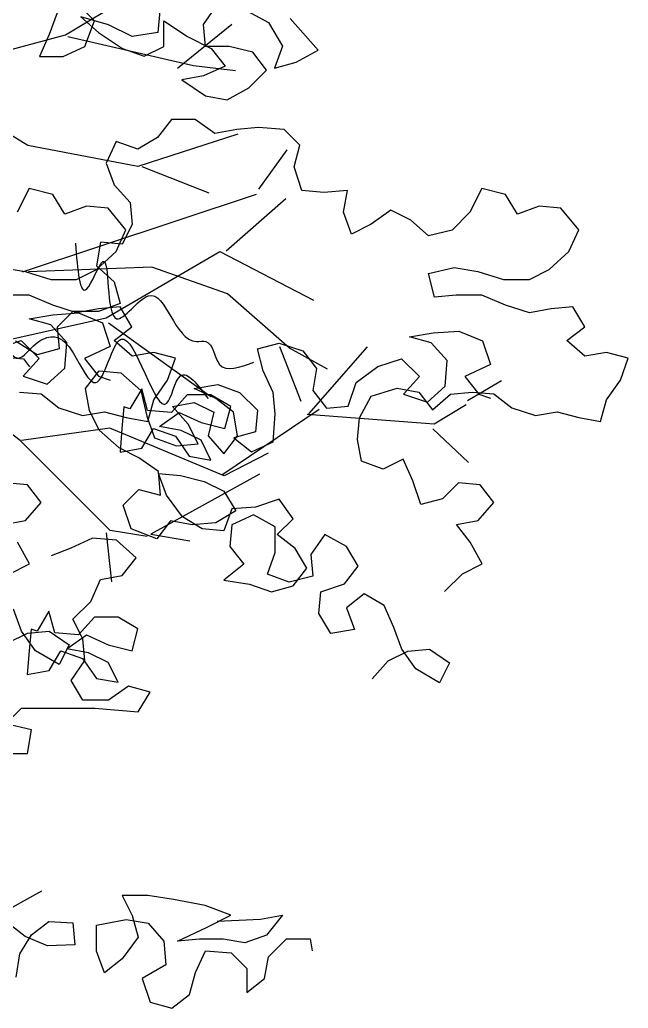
# Model space of a CAD drawing. Header units: metres. Extents: x 37 to 217, y 53 to 242.
# Drawn here: x 53.836 to 56.11, y 59.737 to 63.433 of the extents above; entities that cross this region are included whole.
import ezdxf

# ---------------------------------------------------------------- set-up
doc = ezdxf.new("R2010")
doc.units = ezdxf.units.M
doc.layers.add('DGPRO_Arboles existentes', color=7, linetype='Continuous')

# ---------------------------------------------------------------- blocks, each defined once
blk = doc.blocks.new('Celtis tala VISTA 250 gris')
at = {"color": 252}
for p, q in [((2395.1052, 1077.4723), (2395.3532, 1077.6221)), ((2395.1052, 1077.4723), (2395.3532, 1077.6221)), ((2395.7266, 1077.5108), (2395.523, 1077.346)), ((2395.7266, 1077.5108), (2395.523, 1077.346)), ((2394.5681, 1077.3281), (2395.1052, 1077.4723)), ((2394.5681, 1077.3281), (2395.1052, 1077.4723)), ((2395.5836, 1077.3565), (2395.1129, 1077.4645)), ((2395.5836, 1077.3565), (2395.1129, 1077.4645)), ((2395.7405, 1077.3378), (2395.5836, 1077.3565)), ((2395.7405, 1077.3378), (2395.5836, 1077.3565)), ((2394.9633, 1077.0587), (2394.5424, 1077.3192)), ((2394.9633, 1077.0587), (2394.5424, 1077.3192)), ((2395.7486, 1077.1012), (2395.3748, 1076.9801)), ((2395.7486, 1077.1012), (2395.3748, 1076.9801)), ((2395.3748, 1076.9801), (2394.9633, 1077.0587)), ((2395.3748, 1076.9801), (2394.9633, 1077.0587)), ((2395.8277, 1076.8958), (2395.9337, 1077.0426)), ((2395.8277, 1076.8958), (2395.9337, 1077.0426)), ((2395.3896, 1076.9802), (2395.6399, 1076.8819)), ((2395.3896, 1076.9802), (2395.6399, 1076.8819)), ((2395.8174, 1076.8751), (2394.9427, 1076.5853)), ((2395.8174, 1076.8751), (2394.9427, 1076.5853)), ((2395.7057, 1076.6647), (2395.9284, 1076.8606)), ((2395.7057, 1076.6647), (2395.9284, 1076.8606)), ((2395.2568, 1076.4147), (2395.682, 1076.6616)), ((2395.2568, 1076.4147), (2395.682, 1076.6616)), ((2395.682, 1076.6616), (2396.0317, 1076.4808)), ((2395.682, 1076.6616), (2396.0317, 1076.4808)), ((2395.4278, 1076.6031), (2394.9662, 1076.5863)), ((2395.4278, 1076.6031), (2394.9662, 1076.5863)), ((2395.7106, 1076.5034), (2395.4278, 1076.6031)), ((2395.7106, 1076.5034), (2395.4278, 1076.6031)), ((2395.942, 1076.3001), (2395.7106, 1076.5034)), ((2395.942, 1076.3001), (2395.7106, 1076.5034)), ((2394.5665, 1076.2587), (2395.2568, 1076.4147)), ((2394.5665, 1076.2587), (2395.2568, 1076.4147)), ((2395.2654, 1076.3957), (2395.6481, 1076.1195)), ((2395.2654, 1076.3957), (2395.6481, 1076.1195)), ((2395.905, 1076.3073), (2395.9841, 1076.102)), ((2395.905, 1076.3073), (2395.9841, 1076.102)), ((2396.2326, 1076.3058), (2396.0127, 1076.0556)), ((2396.2326, 1076.3058), (2396.0127, 1076.0556)), ((2396.0843, 1076.2221), (2395.942, 1076.3001)), ((2396.0843, 1076.2221), (2395.942, 1076.3001)), ((2394.9347, 1075.9559), (2394.5579, 1076.2443)), ((2394.9347, 1075.9559), (2394.5579, 1076.2443)), ((2396.6069, 1076.1044), (2396.7345, 1076.1796)), ((2396.6069, 1076.1044), (2396.7345, 1076.1796)), ((2396.603, 1076.0894), (2396.4827, 1076.0161)), ((2396.603, 1076.0894), (2396.4827, 1076.0161)), ((2395.6891, 1075.8274), (2396.0523, 1076.0725)), ((2395.6891, 1075.8274), (2396.0523, 1076.0725)), ((2396.4827, 1076.0161), (2396.0081, 1076.0526)), ((2396.4827, 1076.0161), (2396.0081, 1076.0526)), ((2395.27, 1076.0021), (2394.9402, 1075.9552)), ((2395.27, 1076.0021), (2394.9402, 1075.9552)), ((2395.698, 1075.823), (2395.27, 1076.0021)), ((2395.698, 1075.823), (2395.27, 1076.0021)), ((2396.4774, 1075.9993), (2396.6117, 1075.8729)), ((2396.4774, 1075.9993), (2396.6117, 1075.8729)), ((2395.2714, 1075.6194), (2394.9347, 1075.9559)), ((2395.2714, 1075.6194), (2394.9347, 1075.9559)), ((2395.8619, 1075.9078), (2395.698, 1075.823)), ((2395.8619, 1075.9078), (2395.698, 1075.823)), ((2395.8295, 1075.829), (2395.4232, 1075.6056)), ((2395.8295, 1075.829), (2395.4232, 1075.6056)), ((2395.2564, 1075.61), (2395.2762, 1075.4267)), ((2395.2564, 1075.61), (2395.2762, 1075.4267)), ((2395.4105, 1075.5968), (2395.2714, 1075.6194)), ((2395.4105, 1075.5968), (2395.2714, 1075.6194)), ((2395.4232, 1075.6056), (2395.569, 1075.5797)), ((2395.4232, 1075.6056), (2395.569, 1075.5797)), ((2394.7631, 1074.1309), (2395.0164, 1074.2712)), ((2394.7631, 1074.1309), (2395.0164, 1074.2712))]:
    blk.add_line(p, q, dxfattribs=at)
for points in [[(2395.0733, 1077.5544), (2395.0439, 1077.4731), (2395.007, 1077.3918), (2395.0957, 1077.3919), (2395.1769, 1077.4289), (2395.2137, 1077.525), (2395.1472, 1077.5914)], [(2395.4575, 1077.5621), (2395.4502, 1077.4809), (2395.3542, 1077.466), (2395.2655, 1077.5102), (2395.162, 1077.5397), (2395.2286, 1077.4807), (2395.3173, 1077.4216), (2395.3986, 1077.3922), (2395.4724, 1077.4292), (2395.4723, 1077.5252), (2395.561, 1077.4662), (2395.6497, 1077.4219), (2395.7015, 1077.3555), (2395.6203, 1077.3185), (2395.539, 1077.3036), (2395.6277, 1077.2446), (2395.709, 1077.2299), (2395.7902, 1077.2743), (2395.8566, 1077.3409), (2395.8049, 1077.4073), (2395.7162, 1077.4294), (2395.6275, 1077.4293), (2395.6201, 1077.5106), (2395.6717, 1077.5845)], [(2395.7826, 1077.5624), (2395.8639, 1077.5182), (2395.9157, 1077.4296), (2395.8862, 1077.3483), (2395.9674, 1077.3705), (2396.0487, 1077.4149), (2395.9451, 1077.533)], [(2394.896, 1075.4571), (2394.9698, 1075.4941), (2394.9254, 1075.5753)], [(2394.8737, 1075.6418), (2394.9549, 1075.6566), (2395.014, 1075.7232), (2394.9622, 1075.7896), (2394.8809, 1075.7969)], [(2394.9323, 1076.1368), (2395.0136, 1076.1295), (2395.0801, 1076.0778), (2395.1688, 1076.0484), (2395.2501, 1076.0632), (2395.3313, 1076.0411), (2395.4126, 1076.0264), (2395.4347, 1076.1077), (2395.4864, 1076.1816), (2395.5158, 1076.2629), (2395.4346, 1076.285), (2395.3533, 1076.2702), (2395.2868, 1076.3292), (2395.3532, 1076.381), (2395.3088, 1076.4548), (2395.2275, 1076.4474), (2395.1463, 1076.4325), (2395.0576, 1076.462), (2394.9689, 1076.4988), (2394.8729, 1076.4988)], [(2394.8654, 1076.6022), (2394.9541, 1076.5875), (2395.0501, 1076.558), (2395.1462, 1076.5581), (2395.22, 1076.5951), (2395.2938, 1076.6617), (2395.3307, 1076.743), (2395.2641, 1076.8242), (2395.1829, 1076.8315), (2395.1016, 1076.8019), (2395.0572, 1076.8757), (2394.9686, 1076.8978), (2394.9243, 1076.8091)], [(2394.896, 1075.4571), (2394.9698, 1075.4941), (2394.9254, 1075.5753)], [(2394.8737, 1075.6418), (2394.9549, 1075.6566), (2395.014, 1075.7232), (2394.9622, 1075.7896), (2394.8809, 1075.7969)], [(2394.9323, 1076.1368), (2395.0136, 1076.1295), (2395.0801, 1076.0778), (2395.1688, 1076.0484), (2395.2501, 1076.0632), (2395.3313, 1076.0411), (2395.4126, 1076.0264), (2395.4347, 1076.1077), (2395.4864, 1076.1816), (2395.5158, 1076.2629), (2395.4346, 1076.285), (2395.3533, 1076.2702), (2395.2868, 1076.3292), (2395.3532, 1076.381), (2395.3088, 1076.4548), (2395.2275, 1076.4474), (2395.1463, 1076.4325), (2395.0576, 1076.462), (2394.9689, 1076.4988), (2394.8729, 1076.4988)], [(2394.8654, 1076.6022), (2394.9541, 1076.5875), (2395.0501, 1076.558), (2395.1462, 1076.5581), (2395.22, 1076.5951), (2395.2938, 1076.6617), (2395.3307, 1076.743), (2395.2641, 1076.8242), (2395.1829, 1076.8315), (2395.1016, 1076.8019), (2395.0572, 1076.8757), (2394.9686, 1076.8978), (2394.9243, 1076.8091)], [(2396.5219, 1075.3906), (2396.5884, 1075.4571), (2396.6622, 1075.4941), (2396.6178, 1075.5753), (2396.566, 1075.6418), (2396.6473, 1075.6566), (2396.7063, 1075.7232), (2396.6546, 1075.7896), (2396.5733, 1075.7969), (2396.5142, 1075.7378), (2396.433, 1075.7155), (2396.4034, 1075.8042), (2396.3664, 1075.8854), (2396.2925, 1075.8484), (2396.2112, 1075.8779), (2396.1964, 1075.9591), (2396.2037, 1076.0404), (2396.2479, 1076.1217), (2396.3439, 1076.1513), (2396.4252, 1076.1366), (2396.477, 1076.0702), (2396.5434, 1076.1293), (2396.6247, 1076.1368), (2396.706, 1076.1295), (2396.7725, 1076.0778), (2396.8612, 1076.0484), (2396.9424, 1076.0632), (2397.0237, 1076.0411), (2397.105, 1076.0264), (2397.1271, 1076.1077), (2397.1787, 1076.1816), (2397.2082, 1076.2629), (2397.1269, 1076.285), (2397.0457, 1076.2702), (2396.9791, 1076.3292), (2397.0456, 1076.381), (2397.0012, 1076.4548), (2396.9199, 1076.4474), (2396.8387, 1076.4325), (2396.75, 1076.462), (2396.6613, 1076.4988), (2396.5653, 1076.4988), (2396.484, 1076.4913), (2396.4618, 1076.5799), (2396.5578, 1076.6022), (2396.6464, 1076.5875), (2396.7425, 1076.558), (2396.8386, 1076.5581), (2396.9124, 1076.5951), (2396.9862, 1076.6617), (2397.0231, 1076.743), (2396.9565, 1076.8242), (2396.8752, 1076.8315), (2396.794, 1076.8019), (2396.7496, 1076.8757), (2396.6609, 1076.8978), (2396.6167, 1076.8091), (2396.5503, 1076.7425), (2396.4616, 1076.7203), (2396.3951, 1076.7793), (2396.3212, 1076.8162), (2396.2473, 1076.7644), (2396.1735, 1076.7274), (2396.1439, 1076.8087), (2396.1586, 1076.8899), (2396.0699, 1076.8825), (2395.9887, 1076.8898), (2395.959, 1076.9784), (2395.9811, 1077.0597), (2395.922, 1077.1187), (2395.8259, 1077.126), (2395.7446, 1077.1186), (2395.6634, 1077.1037), (2395.5895, 1077.1554), (2395.5008, 1077.1553), (2395.4492, 1077.0888), (2395.3753, 1077.0444), (2395.294, 1077.0738), (2395.2572, 1076.9925), (2395.2868, 1076.9113), (2395.346, 1076.8449), (2395.3534, 1076.7636), (2395.3166, 1076.6897), (2395.2353, 1076.697), (2395.2206, 1076.6083), (2395.2871, 1076.5493), (2395.3094, 1076.4681), (2395.2281, 1076.4384), (2395.1321, 1076.4383), (2395.073, 1076.3792), (2395.0805, 1076.2979), (2394.9993, 1076.2757), (2394.9179, 1076.3273)], [(2394.8663, 1076.2682), (2394.9476, 1076.2609), (2394.9697, 1076.2313)], [(2394.8888, 1075.1985), (2394.9627, 1075.2355), (2395.044, 1075.243), (2395.1179, 1075.1913), (2395.081, 1075.1174), (2394.9923, 1075.1691), (2394.9405, 1075.2429), (2394.9109, 1075.3241)], [(2394.8509, 1076.2993), (2394.9395, 1076.3289), (2395.0061, 1076.2625), (2394.947, 1076.1959), (2395.0357, 1076.1665), (2395.1022, 1076.2256), (2395.1095, 1076.3217), (2395.0503, 1076.3881), (2394.969, 1076.4102), (2395.0576, 1076.425), (2395.1537, 1076.4325), (2395.2424, 1076.3957), (2395.272, 1076.307), (2395.176, 1076.2626), (2395.2278, 1076.1962), (2395.2721, 1076.1814)], [(2396.2514, 1075.0644), (2396.3104, 1075.1309), (2396.3843, 1075.1679), (2396.4655, 1075.1754), (2396.5395, 1075.1238), (2396.5026, 1075.0498), (2396.4139, 1075.1015), (2396.3621, 1075.1753), (2396.3325, 1075.2566), (2396.2955, 1075.3378), (2396.2216, 1075.382), (2396.1551, 1075.3303), (2396.1847, 1075.249), (2396.0961, 1075.2342), (2396.0517, 1075.308), (2396.059, 1075.3893), (2396.1477, 1075.4189), (2396.1993, 1075.4855), (2396.1549, 1075.5593), (2396.0736, 1075.6035), (2396.022, 1075.5296), (2396.0294, 1075.4484), (2395.9408, 1075.4261), (2395.8595, 1075.4556), (2395.889, 1075.5369), (2395.8889, 1075.6329), (2395.8076, 1075.6772), (2395.7263, 1075.6402), (2395.719, 1075.5589), (2395.7708, 1075.4924), (2395.697, 1075.4333), (2395.793, 1075.4186), (2395.8743, 1075.3891), (2395.9556, 1075.4114), (2396.0072, 1075.4779), (2395.9628, 1075.5517), (2395.8963, 1075.6034), (2395.9553, 1075.6625), (2395.9036, 1075.7364), (2395.8149, 1075.7067), (2395.7263, 1075.6993), (2395.6968, 1075.618), (2395.6155, 1075.6253), (2395.5416, 1075.6695), (2395.4824, 1075.7508), (2395.4528, 1075.832), (2395.5341, 1075.8247), (2395.6228, 1075.8026), (2395.6967, 1075.7657), (2395.7411, 1075.6919), (2395.6672, 1075.6475), (2395.5786, 1075.64), (2395.4973, 1075.6547), (2395.4457, 1075.5882), (2395.3496, 1075.625), (2395.32, 1075.7137), (2395.379, 1075.7728), (2395.4603, 1075.7507), (2395.4528, 1075.8394), (2395.3789, 1075.891), (2395.305, 1075.9279), (2395.231, 1075.9943), (2395.194, 1076.0682), (2395.1792, 1076.1494), (2395.2308, 1076.216), (2395.3121, 1076.2086), (2395.386, 1076.1422), (2395.4083, 1076.0462), (2395.4379, 1075.965), (2395.5192, 1075.9355), (2395.6005, 1075.9429), (2395.5635, 1076.0168), (2395.5043, 1076.0832), (2395.5856, 1076.0981), (2395.6595, 1076.0612), (2395.6374, 1075.9725), (2395.6966, 1075.9061), (2395.7482, 1075.9726), (2395.7333, 1076.0613), (2395.6668, 1076.1129), (2395.5855, 1076.1498), (2395.6742, 1076.1646), (2395.7554, 1076.1352), (2395.822, 1076.0687), (2395.8147, 1075.9875), (2395.7334, 1075.9652), (2395.8, 1075.9136), (2395.8812, 1075.9506), (2395.8885, 1076.054), (2395.881, 1076.1353), (2395.844, 1076.2165), (2395.8218, 1076.2978), (2395.903, 1076.32), (2395.9917, 1076.2905), (2396.0435, 1076.2241), (2396.0288, 1076.1428), (2396.0806, 1076.0764), (2396.1618, 1076.0838), (2396.1913, 1076.1725), (2396.2725, 1076.2317), (2396.3611, 1076.2613), (2396.4277, 1076.1949), (2396.3686, 1076.1283), (2396.4573, 1076.0989), (2396.5238, 1076.158), (2396.5311, 1076.2541), (2396.4719, 1076.3205), (2396.3906, 1076.3426), (2396.4792, 1076.3575), (2396.5753, 1076.3649), (2396.664, 1076.3281), (2396.6936, 1076.2395), (2396.5976, 1076.195), (2396.6494, 1076.1286), (2396.6937, 1076.1139)], [(2396.2514, 1075.0644), (2396.3104, 1075.1309), (2396.3843, 1075.1679), (2396.4655, 1075.1754), (2396.5395, 1075.1238), (2396.5026, 1075.0498), (2396.4139, 1075.1015), (2396.3621, 1075.1753), (2396.3325, 1075.2566), (2396.2955, 1075.3378), (2396.2216, 1075.382), (2396.1551, 1075.3303), (2396.1847, 1075.249), (2396.0961, 1075.2342), (2396.0517, 1075.308), (2396.059, 1075.3893), (2396.1477, 1075.4189), (2396.1993, 1075.4855), (2396.1549, 1075.5593), (2396.0736, 1075.6035), (2396.022, 1075.5296), (2396.0294, 1075.4484), (2395.9408, 1075.4261), (2395.8595, 1075.4556), (2395.889, 1075.5369), (2395.8889, 1075.6329), (2395.8076, 1075.6772), (2395.7263, 1075.6402), (2395.719, 1075.5589), (2395.7708, 1075.4924), (2395.697, 1075.4333), (2395.793, 1075.4186), (2395.8743, 1075.3891), (2395.9556, 1075.4114), (2396.0072, 1075.4779), (2395.9628, 1075.5517), (2395.8963, 1075.6034), (2395.9553, 1075.6625), (2395.9036, 1075.7364), (2395.8149, 1075.7067), (2395.7263, 1075.6993), (2395.6968, 1075.618), (2395.6155, 1075.6253), (2395.5416, 1075.6695), (2395.4824, 1075.7508), (2395.4528, 1075.832), (2395.5341, 1075.8247), (2395.6228, 1075.8026), (2395.6967, 1075.7657), (2395.7411, 1075.6919), (2395.6672, 1075.6475), (2395.5786, 1075.64), (2395.4973, 1075.6547), (2395.4457, 1075.5882), (2395.3496, 1075.625), (2395.32, 1075.7137), (2395.379, 1075.7728), (2395.4603, 1075.7507), (2395.4528, 1075.8394), (2395.3789, 1075.891), (2395.305, 1075.9279), (2395.231, 1075.9943), (2395.194, 1076.0682), (2395.1792, 1076.1494), (2395.2308, 1076.216), (2395.3121, 1076.2086), (2395.386, 1076.1422), (2395.4083, 1076.0462), (2395.4379, 1075.965), (2395.5192, 1075.9355), (2395.6005, 1075.9429), (2395.5635, 1076.0168), (2395.5043, 1076.0832), (2395.5856, 1076.0981), (2395.6595, 1076.0612), (2395.6374, 1075.9725), (2395.6966, 1075.9061), (2395.7482, 1075.9726), (2395.7333, 1076.0613), (2395.6668, 1076.1129), (2395.5855, 1076.1498), (2395.6742, 1076.1646), (2395.7554, 1076.1352), (2395.822, 1076.0687), (2395.8147, 1075.9875), (2395.7334, 1075.9652), (2395.8, 1075.9136), (2395.8812, 1075.9506), (2395.8885, 1076.054), (2395.881, 1076.1353), (2395.844, 1076.2165), (2395.8218, 1076.2978), (2395.903, 1076.32), (2395.9917, 1076.2905), (2396.0435, 1076.2241), (2396.0288, 1076.1428), (2396.0806, 1076.0764), (2396.1618, 1076.0838), (2396.1913, 1076.1725), (2396.2725, 1076.2317), (2396.3611, 1076.2613), (2396.4277, 1076.1949), (2396.3686, 1076.1283), (2396.4573, 1076.0989), (2396.5238, 1076.158), (2396.5311, 1076.2541), (2396.4719, 1076.3205), (2396.3906, 1076.3426), (2396.4792, 1076.3575), (2396.5753, 1076.3649), (2396.664, 1076.3281), (2396.6936, 1076.2395), (2396.5976, 1076.195), (2396.6494, 1076.1286), (2396.6937, 1076.1139)], [(2395.3231, 1076.0817), (2395.3158, 1076.0004), (2395.3085, 1075.9118), (2395.3897, 1075.9266), (2395.434, 1076.0005), (2395.5153, 1075.9711), (2395.5671, 1075.8972), (2395.6484, 1075.8825), (2395.6114, 1075.9564), (2395.5374, 1075.9932), (2395.4562, 1076.0079), (2395.53, 1076.0597), (2395.6113, 1076.0229), (2395.7, 1076.0008), (2395.7221, 1076.0821), (2395.6481, 1076.1263), (2395.5595, 1076.1262), (2395.5004, 1076.0597), (2395.4118, 1076.067), (2395.3895, 1076.1482), (2395.3453, 1076.0743), (2395.3231, 1076.0817)], [(2395.3231, 1076.0817), (2395.3158, 1076.0004), (2395.3085, 1075.9118), (2395.3897, 1075.9266), (2395.434, 1076.0005), (2395.5153, 1075.9711), (2395.5671, 1075.8972), (2395.6484, 1075.8825), (2395.6114, 1075.9564), (2395.5374, 1075.9932), (2395.4562, 1076.0079), (2395.53, 1076.0597), (2395.6113, 1076.0229), (2395.7, 1076.0008), (2395.7221, 1076.0821), (2395.6481, 1076.1263), (2395.5595, 1076.1262), (2395.5004, 1076.0597), (2395.4118, 1076.067), (2395.3895, 1076.1482), (2395.3453, 1076.0743), (2395.3231, 1076.0817)], [(2394.8745, 1074.7848), (2394.9631, 1074.7849), (2394.9778, 1074.8735), (2394.8817, 1074.8956), (2394.9408, 1074.9548), (2395.2141, 1074.955), (2395.3767, 1074.9404), (2395.4209, 1075.0143), (2395.3397, 1075.0364), (2395.2658, 1074.9846), (2395.1698, 1074.9845), (2395.1254, 1075.0584), (2395.177, 1075.1323), (2395.1696, 1075.2136), (2395.1326, 1075.2874), (2395.199, 1075.3539), (2395.2359, 1075.4352), (2395.3171, 1075.4501), (2395.3688, 1075.5166), (2395.2948, 1075.5831), (2395.2062, 1075.5904), (2395.1249, 1075.5534), (2395.0511, 1075.5237)], [(2394.8745, 1074.7848), (2394.9631, 1074.7849), (2394.9778, 1074.8735), (2394.8817, 1074.8956), (2394.9408, 1074.9548), (2395.2141, 1074.955), (2395.3767, 1074.9404), (2395.4209, 1075.0143), (2395.3397, 1075.0364), (2395.2658, 1074.9846), (2395.1698, 1074.9845), (2395.1254, 1075.0584), (2395.177, 1075.1323), (2395.1696, 1075.2136), (2395.1326, 1075.2874), (2395.199, 1075.3539), (2395.2359, 1075.4352), (2395.3171, 1075.4501), (2395.3688, 1075.5166), (2395.2948, 1075.5831), (2395.2062, 1075.5904), (2395.1249, 1075.5534), (2395.0511, 1075.5237)], [(2394.9765, 1075.2504), (2394.9692, 1075.1691), (2394.9619, 1075.0805), (2395.0431, 1075.0953), (2395.0874, 1075.1692), (2395.1687, 1075.1398), (2395.2204, 1075.0659), (2395.3017, 1075.0512), (2395.2647, 1075.1251), (2395.1908, 1075.1619), (2395.1095, 1075.1766), (2395.1833, 1075.2284), (2395.2646, 1075.1916), (2395.3533, 1075.1695), (2395.3754, 1075.2508), (2395.3015, 1075.295), (2395.2128, 1075.2949), (2395.1538, 1075.2284), (2395.0651, 1075.2357), (2395.0429, 1075.317), (2394.9986, 1075.243), (2394.9765, 1075.2504)], [(2394.9765, 1075.2504), (2394.9692, 1075.1691), (2394.9619, 1075.0805), (2395.0431, 1075.0953), (2395.0874, 1075.1692), (2395.1687, 1075.1398), (2395.2204, 1075.0659), (2395.3017, 1075.0512), (2395.2647, 1075.1251), (2395.1908, 1075.1619), (2395.1095, 1075.1766), (2395.1833, 1075.2284), (2395.2646, 1075.1916), (2395.3533, 1075.1695), (2395.3754, 1075.2508), (2395.3015, 1075.295), (2395.2128, 1075.2949), (2395.1538, 1075.2284), (2395.0651, 1075.2357), (2395.0429, 1075.317), (2394.9986, 1075.243), (2394.9765, 1075.2504)], [(2394.9199, 1073.9481), (2394.9343, 1074.0359), (2394.9771, 1074.1066), (2395.0418, 1074.1562), (2395.1319, 1074.152), (2395.1401, 1074.0698), (2395.0376, 1074.0661), (2394.9544, 1074.101), (2394.886, 1074.1539)], [(2394.9199, 1073.9481), (2394.9343, 1074.0359), (2394.9771, 1074.1066), (2395.0418, 1074.1562), (2395.1319, 1074.152), (2395.1401, 1074.0698), (2395.0376, 1074.0661), (2394.9544, 1074.101), (2394.886, 1074.1539)], [(2395.6716, 1074.1576), (2395.8341, 1074.1652), (2395.9154, 1074.18), (2395.8564, 1074.1061), (2395.7751, 1074.0765), (2395.6938, 1074.0912), (2395.6052, 1074.0911), (2395.5239, 1074.0836), (2395.6347, 1074.1354), (2395.7233, 1074.1799), (2395.6272, 1074.2167), (2395.509, 1074.2388), (2395.413, 1074.2534), (2395.3169, 1074.2534), (2395.3539, 1074.1795), (2395.3762, 1074.0983), (2395.3171, 1074.017), (2395.2507, 1073.9652), (2395.2211, 1074.0464), (2395.221, 1074.1425), (2395.3318, 1074.1647), (2395.4131, 1074.15), (2395.4722, 1074.0836), (2395.4797, 1073.9949), (2395.3911, 1073.9431), (2395.4207, 1073.8545), (2395.502, 1073.8324), (2395.5684, 1073.8842), (2395.5905, 1073.9655), (2395.6274, 1074.0468), (2395.7234, 1074.0395), (2395.7826, 1073.9804), (2395.7827, 1073.8918), (2395.8491, 1073.9436), (2395.8638, 1074.0248), (2395.9303, 1074.0914), (2396.0189, 1074.0915), (2396.0263, 1074.0472)]]:
    blk.add_lwpolyline(points, dxfattribs=at)
for points in [[(2395.1417, 1076.693), (2395.1844, 1076.5221), (2395.2443, 1076.6246), (2395.2956, 1076.411), (2395.4153, 1076.4965), (2395.5948, 1076.3256), (2395.629, 1076.3256), (2395.6803, 1076.2401), (2395.8085, 1076.2487)], [(2395.1417, 1076.693), (2395.1844, 1076.5221), (2395.2443, 1076.6246), (2395.2956, 1076.411), (2395.4153, 1076.4965), (2395.5948, 1076.3256), (2395.629, 1076.3256), (2395.6803, 1076.2401), (2395.8085, 1076.2487)], [(2394.8425, 1076.4281), (2394.9365, 1076.2658), (2395.0049, 1076.3256), (2395.0648, 1076.3427), (2395.1332, 1076.2829), (2395.2186, 1076.1718), (2395.3127, 1076.3341), (2395.4837, 1076.0949), (2395.535, 1076.1974), (2395.6375, 1076.112)], [(2394.8425, 1076.4281), (2394.9365, 1076.2658), (2395.0049, 1076.3256), (2395.0648, 1076.3427), (2395.1332, 1076.2829), (2395.2186, 1076.1718), (2395.3127, 1076.3341), (2395.4837, 1076.0949), (2395.535, 1076.1974), (2395.6375, 1076.112)]]:
    blk.add_spline(points, degree=3, dxfattribs=at)

msp = doc.modelspace()

# ---------------------------------------------------------------- block references
at = {"layer": 'DGPRO_Arboles existentes'}
msp.add_blockref('Celtis tala VISTA 250 gris', (-2341.0982, -1014.0958), dxfattribs=at)

doc.saveas('drawing.dxf')
